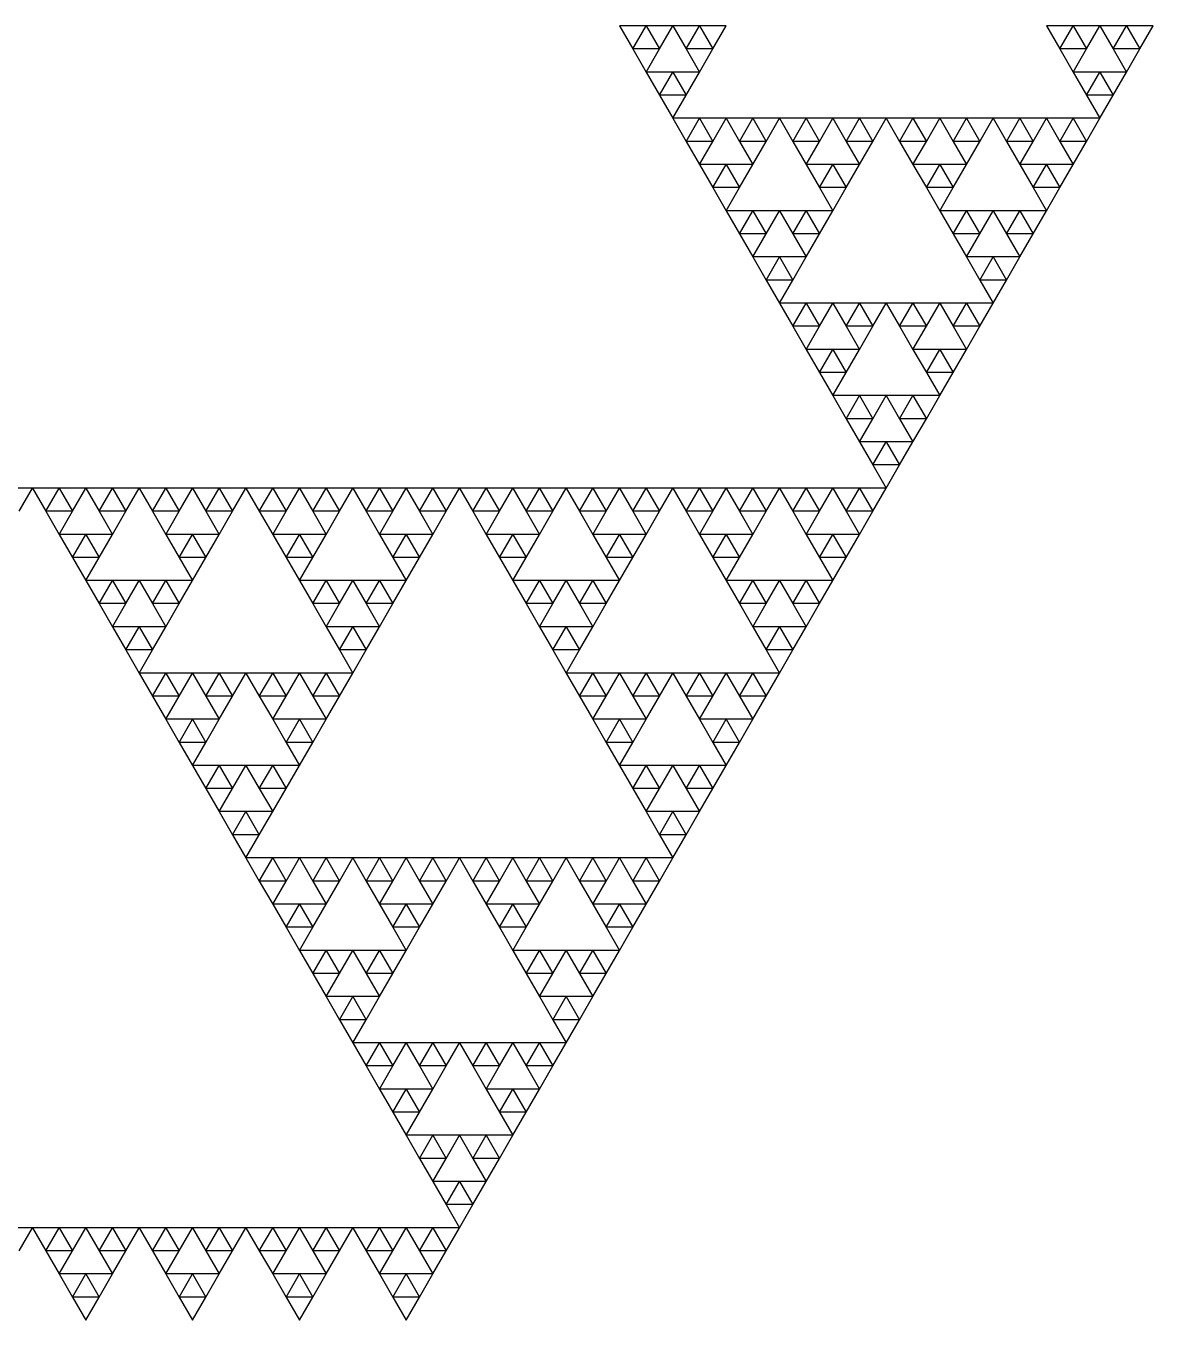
# Model space of a CAD drawing. Header units: metres. Extents: x -50 to 50, y -58 to 58.
# Drawn here: x -0.1 to 16.41, y -48.26 to -29.32 of the extents above; entities that cross this region are included whole.
import ezdxf

# ---------------------------------------------------------------- set-up
doc = ezdxf.new("R2010")
doc.units = ezdxf.units.M

msp = doc.modelspace()

# ---------------------------------------------------------------- linework, layer by layer
for p, q in [((8.98438, -29.3186), (8.59375, -29.3186)), ((8.59375, -29.3186), (8.78906, -29.6568)), ((8.78906, -29.6568), (8.98438, -29.3186)), ((9.375, -29.3186), (8.98438, -29.3186)), ((8.98438, -29.3186), (9.17969, -29.6568)), ((9.17969, -29.6568), (9.375, -29.3186)), ((9.76562, -29.3186), (9.375, -29.3186)), ((9.375, -29.3186), (9.57031, -29.6568)), ((9.57031, -29.6568), (9.76562, -29.3186)), ((10.1562, -29.3186), (9.76562, -29.3186)), ((9.76562, -29.3186), (9.96094, -29.6568)), ((9.96094, -29.6568), (10.1562, -29.3186)), ((15.2344, -29.3186), (14.8438, -29.3186)), ((14.8438, -29.3186), (15.0391, -29.6568)), ((15.0391, -29.6568), (15.2344, -29.3186)), ((15.625, -29.3186), (15.2344, -29.3186)), ((15.2344, -29.3186), (15.4297, -29.6568)), ((15.4297, -29.6568), (15.625, -29.3186)), ((16.0156, -29.3186), (15.625, -29.3186)), ((15.625, -29.3186), (15.8203, -29.6568)), ((15.8203, -29.6568), (16.0156, -29.3186)), ((16.4062, -29.3186), (16.0156, -29.3186)), ((16.0156, -29.3186), (16.2109, -29.6568)), ((16.2109, -29.6568), (16.4062, -29.3186)), ((9.17969, -29.6568), (8.78906, -29.6568)), ((8.78906, -29.6568), (8.98438, -29.9951)), ((8.98438, -29.9951), (9.17969, -29.6568)), ((9.96094, -29.6568), (9.57031, -29.6568)), ((9.57031, -29.6568), (9.76562, -29.9951)), ((9.76562, -29.9951), (9.96094, -29.6568)), ((15.4297, -29.6568), (15.0391, -29.6568)), ((15.0391, -29.6568), (15.2344, -29.9951)), ((15.2344, -29.9951), (15.4297, -29.6568)), ((16.2109, -29.6568), (15.8203, -29.6568)), ((15.8203, -29.6568), (16.0156, -29.9951)), ((16.0156, -29.9951), (16.2109, -29.6568)), ((9.375, -29.9951), (8.98438, -29.9951)), ((8.98438, -29.9951), (9.17969, -30.3334)), ((9.17969, -30.3334), (9.375, -29.9951)), ((9.76562, -29.9951), (9.375, -29.9951)), ((9.375, -29.9951), (9.57031, -30.3334)), ((9.57031, -30.3334), (9.76562, -29.9951)), ((15.625, -29.9951), (15.2344, -29.9951)), ((15.2344, -29.9951), (15.4297, -30.3334)), ((15.4297, -30.3334), (15.625, -29.9951)), ((16.0156, -29.9951), (15.625, -29.9951)), ((15.625, -29.9951), (15.8203, -30.3334)), ((15.8203, -30.3334), (16.0156, -29.9951)), ((9.57031, -30.3334), (9.17969, -30.3334)), ((9.17969, -30.3334), (9.375, -30.6717)), ((9.375, -30.6717), (9.57031, -30.3334)), ((15.8203, -30.3334), (15.4297, -30.3334)), ((15.4297, -30.3334), (15.625, -30.6717)), ((15.625, -30.6717), (15.8203, -30.3334)), ((9.76562, -30.6717), (9.375, -30.6717)), ((9.375, -30.6717), (9.57031, -31.01)), ((9.57031, -31.01), (9.76562, -30.6717)), ((10.1562, -30.6717), (9.76562, -30.6717)), ((9.76562, -30.6717), (9.96094, -31.01)), ((9.96094, -31.01), (10.1562, -30.6717)), ((10.5469, -30.6717), (10.1562, -30.6717)), ((10.1562, -30.6717), (10.3516, -31.01)), ((10.3516, -31.01), (10.5469, -30.6717)), ((10.9375, -30.6717), (10.5469, -30.6717)), ((10.5469, -30.6717), (10.7422, -31.01)), ((10.7422, -31.01), (10.9375, -30.6717)), ((11.3281, -30.6717), (10.9375, -30.6717)), ((10.9375, -30.6717), (11.1328, -31.01)), ((11.1328, -31.01), (11.3281, -30.6717)), ((11.7188, -30.6717), (11.3281, -30.6717)), ((11.3281, -30.6717), (11.5234, -31.01)), ((11.5234, -31.01), (11.7188, -30.6717)), ((12.1094, -30.6717), (11.7188, -30.6717)), ((11.7188, -30.6717), (11.9141, -31.01)), ((11.9141, -31.01), (12.1094, -30.6717)), ((12.5, -30.6717), (12.1094, -30.6717)), ((12.1094, -30.6717), (12.3047, -31.01)), ((12.3047, -31.01), (12.5, -30.6717)), ((12.8906, -30.6717), (12.5, -30.6717)), ((12.5, -30.6717), (12.6953, -31.01)), ((12.6953, -31.01), (12.8906, -30.6717)), ((13.2812, -30.6717), (12.8906, -30.6717)), ((12.8906, -30.6717), (13.0859, -31.01)), ((13.0859, -31.01), (13.2812, -30.6717)), ((13.6719, -30.6717), (13.2812, -30.6717)), ((13.2812, -30.6717), (13.4766, -31.01)), ((13.4766, -31.01), (13.6719, -30.6717)), ((14.0625, -30.6717), (13.6719, -30.6717)), ((13.6719, -30.6717), (13.8672, -31.01)), ((13.8672, -31.01), (14.0625, -30.6717)), ((14.4531, -30.6717), (14.0625, -30.6717)), ((14.0625, -30.6717), (14.2578, -31.01)), ((14.2578, -31.01), (14.4531, -30.6717)), ((14.8438, -30.6717), (14.4531, -30.6717)), ((14.4531, -30.6717), (14.6484, -31.01)), ((14.6484, -31.01), (14.8438, -30.6717)), ((15.2344, -30.6717), (14.8438, -30.6717)), ((14.8438, -30.6717), (15.0391, -31.01)), ((15.0391, -31.01), (15.2344, -30.6717)), ((15.625, -30.6717), (15.2344, -30.6717)), ((15.2344, -30.6717), (15.4297, -31.01)), ((15.4297, -31.01), (15.625, -30.6717)), ((9.96094, -31.01), (9.57031, -31.01)), ((9.57031, -31.01), (9.76562, -31.3483)), ((9.76562, -31.3483), (9.96094, -31.01)), ((10.7422, -31.01), (10.3516, -31.01)), ((10.3516, -31.01), (10.5469, -31.3483)), ((10.5469, -31.3483), (10.7422, -31.01)), ((11.5234, -31.01), (11.1328, -31.01)), ((11.1328, -31.01), (11.3281, -31.3483)), ((11.3281, -31.3483), (11.5234, -31.01)), ((12.3047, -31.01), (11.9141, -31.01)), ((11.9141, -31.01), (12.1094, -31.3483)), ((12.1094, -31.3483), (12.3047, -31.01)), ((13.0859, -31.01), (12.6953, -31.01)), ((12.6953, -31.01), (12.8906, -31.3483)), ((12.8906, -31.3483), (13.0859, -31.01)), ((13.8672, -31.01), (13.4766, -31.01)), ((13.4766, -31.01), (13.6719, -31.3483)), ((13.6719, -31.3483), (13.8672, -31.01)), ((14.6484, -31.01), (14.2578, -31.01)), ((14.2578, -31.01), (14.4531, -31.3483)), ((14.4531, -31.3483), (14.6484, -31.01)), ((15.4297, -31.01), (15.0391, -31.01)), ((15.0391, -31.01), (15.2344, -31.3483)), ((15.2344, -31.3483), (15.4297, -31.01)), ((10.1562, -31.3483), (9.76562, -31.3483)), ((9.76562, -31.3483), (9.96094, -31.6866)), ((9.96094, -31.6866), (10.1562, -31.3483)), ((10.5469, -31.3483), (10.1562, -31.3483)), ((10.1562, -31.3483), (10.3516, -31.6866)), ((10.3516, -31.6866), (10.5469, -31.3483)), ((11.7188, -31.3483), (11.3281, -31.3483)), ((11.3281, -31.3483), (11.5234, -31.6866)), ((11.5234, -31.6866), (11.7188, -31.3483)), ((12.1094, -31.3483), (11.7188, -31.3483)), ((11.7188, -31.3483), (11.9141, -31.6866)), ((11.9141, -31.6866), (12.1094, -31.3483)), ((13.2812, -31.3483), (12.8906, -31.3483)), ((12.8906, -31.3483), (13.0859, -31.6866)), ((13.0859, -31.6866), (13.2812, -31.3483)), ((13.6719, -31.3483), (13.2812, -31.3483)), ((13.2812, -31.3483), (13.4766, -31.6866)), ((13.4766, -31.6866), (13.6719, -31.3483)), ((14.8438, -31.3483), (14.4531, -31.3483)), ((14.4531, -31.3483), (14.6484, -31.6866)), ((14.6484, -31.6866), (14.8438, -31.3483)), ((15.2344, -31.3483), (14.8438, -31.3483)), ((14.8438, -31.3483), (15.0391, -31.6866)), ((15.0391, -31.6866), (15.2344, -31.3483)), ((10.3516, -31.6866), (9.96094, -31.6866)), ((9.96094, -31.6866), (10.1562, -32.0249)), ((10.1562, -32.0249), (10.3516, -31.6866)), ((11.9141, -31.6866), (11.5234, -31.6866)), ((11.5234, -31.6866), (11.7188, -32.0249)), ((11.7188, -32.0249), (11.9141, -31.6866)), ((13.4766, -31.6866), (13.0859, -31.6866)), ((13.0859, -31.6866), (13.2812, -32.0249)), ((13.2812, -32.0249), (13.4766, -31.6866)), ((15.0391, -31.6866), (14.6484, -31.6866)), ((14.6484, -31.6866), (14.8438, -32.0249)), ((14.8438, -32.0249), (15.0391, -31.6866)), ((10.5469, -32.0249), (10.1562, -32.0249)), ((10.1562, -32.0249), (10.3516, -32.3632)), ((10.3516, -32.3632), (10.5469, -32.0249)), ((10.9375, -32.0249), (10.5469, -32.0249)), ((10.5469, -32.0249), (10.7422, -32.3632)), ((10.7422, -32.3632), (10.9375, -32.0249)), ((11.3281, -32.0249), (10.9375, -32.0249)), ((10.9375, -32.0249), (11.1328, -32.3632)), ((11.1328, -32.3632), (11.3281, -32.0249)), ((11.7188, -32.0249), (11.3281, -32.0249)), ((11.3281, -32.0249), (11.5234, -32.3632)), ((11.5234, -32.3632), (11.7188, -32.0249)), ((13.6719, -32.0249), (13.2812, -32.0249)), ((13.2812, -32.0249), (13.4766, -32.3632)), ((13.4766, -32.3632), (13.6719, -32.0249)), ((14.0625, -32.0249), (13.6719, -32.0249)), ((13.6719, -32.0249), (13.8672, -32.3632)), ((13.8672, -32.3632), (14.0625, -32.0249)), ((14.4531, -32.0249), (14.0625, -32.0249)), ((14.0625, -32.0249), (14.2578, -32.3632)), ((14.2578, -32.3632), (14.4531, -32.0249)), ((14.8438, -32.0249), (14.4531, -32.0249)), ((14.4531, -32.0249), (14.6484, -32.3632)), ((14.6484, -32.3632), (14.8438, -32.0249)), ((10.7422, -32.3632), (10.3516, -32.3632)), ((10.3516, -32.3632), (10.5469, -32.7015)), ((10.5469, -32.7015), (10.7422, -32.3632)), ((11.5234, -32.3632), (11.1328, -32.3632)), ((11.1328, -32.3632), (11.3281, -32.7015)), ((11.3281, -32.7015), (11.5234, -32.3632)), ((13.8672, -32.3632), (13.4766, -32.3632)), ((13.4766, -32.3632), (13.6719, -32.7015)), ((13.6719, -32.7015), (13.8672, -32.3632)), ((14.6484, -32.3632), (14.2578, -32.3632)), ((14.2578, -32.3632), (14.4531, -32.7015)), ((14.4531, -32.7015), (14.6484, -32.3632)), ((10.9375, -32.7015), (10.5469, -32.7015)), ((10.5469, -32.7015), (10.7422, -33.0397)), ((10.7422, -33.0397), (10.9375, -32.7015)), ((11.3281, -32.7015), (10.9375, -32.7015)), ((10.9375, -32.7015), (11.1328, -33.0397)), ((11.1328, -33.0397), (11.3281, -32.7015)), ((14.0625, -32.7015), (13.6719, -32.7015)), ((13.6719, -32.7015), (13.8672, -33.0397)), ((13.8672, -33.0397), (14.0625, -32.7015)), ((14.4531, -32.7015), (14.0625, -32.7015)), ((14.0625, -32.7015), (14.2578, -33.0397)), ((14.2578, -33.0397), (14.4531, -32.7015)), ((11.1328, -33.0397), (10.7422, -33.0397)), ((10.7422, -33.0397), (10.9375, -33.378)), ((10.9375, -33.378), (11.1328, -33.0397)), ((14.2578, -33.0397), (13.8672, -33.0397)), ((13.8672, -33.0397), (14.0625, -33.378)), ((14.0625, -33.378), (14.2578, -33.0397)), ((11.3281, -33.3781), (10.9375, -33.3781)), ((10.9375, -33.3781), (11.1328, -33.7163)), ((11.1328, -33.7163), (11.3281, -33.3781)), ((11.7188, -33.3781), (11.3281, -33.3781)), ((11.3281, -33.3781), (11.5234, -33.7163)), ((11.5234, -33.7163), (11.7188, -33.3781)), ((12.1094, -33.3781), (11.7188, -33.3781)), ((11.7188, -33.3781), (11.9141, -33.7163)), ((11.9141, -33.7163), (12.1094, -33.3781)), ((12.5, -33.3781), (12.1094, -33.3781)), ((12.1094, -33.3781), (12.3047, -33.7163)), ((12.3047, -33.7163), (12.5, -33.3781)), ((12.8906, -33.3781), (12.5, -33.3781)), ((12.5, -33.3781), (12.6953, -33.7163)), ((12.6953, -33.7163), (12.8906, -33.3781)), ((13.2812, -33.3781), (12.8906, -33.3781)), ((12.8906, -33.3781), (13.0859, -33.7163)), ((13.0859, -33.7163), (13.2812, -33.3781)), ((13.6719, -33.3781), (13.2812, -33.3781)), ((13.2812, -33.3781), (13.4766, -33.7163)), ((13.4766, -33.7163), (13.6719, -33.3781)), ((14.0625, -33.3781), (13.6719, -33.3781)), ((13.6719, -33.3781), (13.8672, -33.7163)), ((13.8672, -33.7163), (14.0625, -33.3781)), ((11.5234, -33.7163), (11.1328, -33.7163)), ((11.1328, -33.7163), (11.3281, -34.0546)), ((11.3281, -34.0546), (11.5234, -33.7163)), ((12.3047, -33.7163), (11.9141, -33.7163)), ((11.9141, -33.7163), (12.1094, -34.0546)), ((12.1094, -34.0546), (12.3047, -33.7163)), ((13.0859, -33.7163), (12.6953, -33.7163)), ((12.6953, -33.7163), (12.8906, -34.0546)), ((12.8906, -34.0546), (13.0859, -33.7163)), ((13.8672, -33.7163), (13.4766, -33.7163)), ((13.4766, -33.7163), (13.6719, -34.0546)), ((13.6719, -34.0546), (13.8672, -33.7163)), ((11.7188, -34.0546), (11.3281, -34.0546)), ((11.3281, -34.0546), (11.5234, -34.3929)), ((11.5234, -34.3929), (11.7188, -34.0546)), ((12.1094, -34.0546), (11.7188, -34.0546)), ((11.7188, -34.0546), (11.9141, -34.3929)), ((11.9141, -34.3929), (12.1094, -34.0546)), ((13.2812, -34.0546), (12.8906, -34.0546)), ((12.8906, -34.0546), (13.0859, -34.3929)), ((13.0859, -34.3929), (13.2812, -34.0546)), ((13.6719, -34.0546), (13.2812, -34.0546)), ((13.2812, -34.0546), (13.4766, -34.3929)), ((13.4766, -34.3929), (13.6719, -34.0546)), ((11.9141, -34.3929), (11.5234, -34.3929)), ((11.5234, -34.3929), (11.7188, -34.7312)), ((11.7188, -34.7312), (11.9141, -34.3929)), ((13.4766, -34.3929), (13.0859, -34.3929)), ((13.0859, -34.3929), (13.2812, -34.7312)), ((13.2812, -34.7312), (13.4766, -34.3929)), ((12.1094, -34.7312), (11.7188, -34.7312)), ((11.7188, -34.7312), (11.9141, -35.0695)), ((11.9141, -35.0695), (12.1094, -34.7312)), ((12.5, -34.7312), (12.1094, -34.7312)), ((12.1094, -34.7312), (12.3047, -35.0695)), ((12.3047, -35.0695), (12.5, -34.7312)), ((12.8906, -34.7312), (12.5, -34.7312)), ((12.5, -34.7312), (12.6953, -35.0695)), ((12.6953, -35.0695), (12.8906, -34.7312)), ((13.2812, -34.7312), (12.8906, -34.7312)), ((12.8906, -34.7312), (13.0859, -35.0695)), ((13.0859, -35.0695), (13.2812, -34.7312)), ((12.3047, -35.0695), (11.9141, -35.0695)), ((11.9141, -35.0695), (12.1094, -35.4078)), ((12.1094, -35.4078), (12.3047, -35.0695)), ((13.0859, -35.0695), (12.6953, -35.0695)), ((12.6953, -35.0695), (12.8906, -35.4078)), ((12.8906, -35.4078), (13.0859, -35.0695)), ((12.5, -35.4078), (12.1094, -35.4078)), ((12.1094, -35.4078), (12.3047, -35.7461)), ((12.3047, -35.7461), (12.5, -35.4078)), ((12.8906, -35.4078), (12.5, -35.4078)), ((12.5, -35.4078), (12.6953, -35.7461)), ((12.6953, -35.7461), (12.8906, -35.4078)), ((12.6953, -35.7461), (12.3047, -35.7461)), ((12.3047, -35.7461), (12.5, -36.0844)), ((12.5, -36.0844), (12.6953, -35.7461)), ((0, -36.0844), (-0.39062, -36.0844)), ((-0.19531, -36.4227), (0, -36.0844)), ((0.39062, -36.0844), (0, -36.0844)), ((0, -36.0844), (0.19531, -36.4227)), ((0.19531, -36.4227), (0.39062, -36.0844)), ((0.78125, -36.0844), (0.39062, -36.0844)), ((0.39062, -36.0844), (0.58594, -36.4227)), ((0.58594, -36.4227), (0.78125, -36.0844)), ((1.17188, -36.0844), (0.78125, -36.0844)), ((0.78125, -36.0844), (0.97656, -36.4227)), ((0.97656, -36.4227), (1.17188, -36.0844)), ((1.5625, -36.0844), (1.17188, -36.0844)), ((1.17188, -36.0844), (1.36719, -36.4227)), ((1.36719, -36.4227), (1.5625, -36.0844)), ((1.95312, -36.0844), (1.5625, -36.0844)), ((1.5625, -36.0844), (1.75781, -36.4227)), ((1.75781, -36.4227), (1.95312, -36.0844)), ((2.34375, -36.0844), (1.95312, -36.0844)), ((1.95312, -36.0844), (2.14844, -36.4227)), ((2.14844, -36.4227), (2.34375, -36.0844)), ((2.73438, -36.0844), (2.34375, -36.0844)), ((2.34375, -36.0844), (2.53906, -36.4227)), ((2.53906, -36.4227), (2.73438, -36.0844)), ((3.125, -36.0844), (2.73438, -36.0844)), ((2.73438, -36.0844), (2.92969, -36.4227)), ((2.92969, -36.4227), (3.125, -36.0844)), ((3.51562, -36.0844), (3.125, -36.0844)), ((3.125, -36.0844), (3.32031, -36.4227)), ((3.32031, -36.4227), (3.51562, -36.0844)), ((3.90625, -36.0844), (3.51562, -36.0844)), ((3.51562, -36.0844), (3.71094, -36.4227)), ((3.71094, -36.4227), (3.90625, -36.0844)), ((4.29688, -36.0844), (3.90625, -36.0844)), ((3.90625, -36.0844), (4.10156, -36.4227)), ((4.10156, -36.4227), (4.29688, -36.0844)), ((4.6875, -36.0844), (4.29688, -36.0844)), ((4.29688, -36.0844), (4.49219, -36.4227)), ((4.49219, -36.4227), (4.6875, -36.0844)), ((5.07812, -36.0844), (4.6875, -36.0844)), ((4.6875, -36.0844), (4.88281, -36.4227)), ((4.88281, -36.4227), (5.07812, -36.0844)), ((5.46875, -36.0844), (5.07812, -36.0844)), ((5.07812, -36.0844), (5.27344, -36.4227)), ((5.27344, -36.4227), (5.46875, -36.0844)), ((5.85938, -36.0844), (5.46875, -36.0844)), ((5.46875, -36.0844), (5.66406, -36.4227)), ((5.66406, -36.4227), (5.85938, -36.0844)), ((6.25, -36.0844), (5.85938, -36.0844)), ((5.85938, -36.0844), (6.05469, -36.4227)), ((6.05469, -36.4227), (6.25, -36.0844)), ((6.64062, -36.0844), (6.25, -36.0844)), ((6.25, -36.0844), (6.44531, -36.4227)), ((6.44531, -36.4227), (6.64062, -36.0844)), ((7.03125, -36.0844), (6.64062, -36.0844)), ((6.64062, -36.0844), (6.83594, -36.4227)), ((6.83594, -36.4227), (7.03125, -36.0844)), ((7.42188, -36.0844), (7.03125, -36.0844)), ((7.03125, -36.0844), (7.22656, -36.4227)), ((7.22656, -36.4227), (7.42188, -36.0844)), ((7.8125, -36.0844), (7.42188, -36.0844)), ((7.42188, -36.0844), (7.61719, -36.4227)), ((7.61719, -36.4227), (7.8125, -36.0844)), ((8.20312, -36.0844), (7.8125, -36.0844)), ((7.8125, -36.0844), (8.00781, -36.4227)), ((8.00781, -36.4227), (8.20312, -36.0844)), ((8.59375, -36.0844), (8.20312, -36.0844)), ((8.20312, -36.0844), (8.39844, -36.4227)), ((8.39844, -36.4227), (8.59375, -36.0844)), ((8.98438, -36.0844), (8.59375, -36.0844)), ((8.59375, -36.0844), (8.78906, -36.4227)), ((8.78906, -36.4227), (8.98438, -36.0844)), ((9.375, -36.0844), (8.98438, -36.0844)), ((8.98438, -36.0844), (9.17969, -36.4227)), ((9.17969, -36.4227), (9.375, -36.0844)), ((9.76562, -36.0844), (9.375, -36.0844)), ((9.375, -36.0844), (9.57031, -36.4227)), ((9.57031, -36.4227), (9.76562, -36.0844)), ((10.1562, -36.0844), (9.76562, -36.0844)), ((9.76562, -36.0844), (9.96094, -36.4227)), ((9.96094, -36.4227), (10.1562, -36.0844)), ((10.5469, -36.0844), (10.1562, -36.0844)), ((10.1562, -36.0844), (10.3516, -36.4227)), ((10.3516, -36.4227), (10.5469, -36.0844)), ((10.9375, -36.0844), (10.5469, -36.0844)), ((10.5469, -36.0844), (10.7422, -36.4227)), ((10.7422, -36.4227), (10.9375, -36.0844)), ((11.3281, -36.0844), (10.9375, -36.0844)), ((10.9375, -36.0844), (11.1328, -36.4227)), ((11.1328, -36.4227), (11.3281, -36.0844)), ((11.7188, -36.0844), (11.3281, -36.0844)), ((11.3281, -36.0844), (11.5234, -36.4227)), ((11.5234, -36.4227), (11.7188, -36.0844)), ((12.1094, -36.0844), (11.7188, -36.0844)), ((11.7188, -36.0844), (11.9141, -36.4227)), ((11.9141, -36.4227), (12.1094, -36.0844)), ((12.5, -36.0844), (12.1094, -36.0844)), ((12.1094, -36.0844), (12.3047, -36.4227)), ((12.3047, -36.4227), (12.5, -36.0844)), ((0.58594, -36.4227), (0.19531, -36.4227)), ((0.19531, -36.4227), (0.39062, -36.761)), ((0.39062, -36.761), (0.58594, -36.4227)), ((1.36719, -36.4227), (0.97656, -36.4227)), ((0.97656, -36.4227), (1.17188, -36.761)), ((1.17188, -36.761), (1.36719, -36.4227)), ((2.14844, -36.4227), (1.75781, -36.4227)), ((1.75781, -36.4227), (1.95312, -36.761)), ((1.95312, -36.761), (2.14844, -36.4227)), ((2.92969, -36.4227), (2.53906, -36.4227)), ((2.53906, -36.4227), (2.73438, -36.761)), ((2.73438, -36.761), (2.92969, -36.4227)), ((3.71094, -36.4227), (3.32031, -36.4227)), ((3.32031, -36.4227), (3.51562, -36.761)), ((3.51562, -36.761), (3.71094, -36.4227)), ((4.49219, -36.4227), (4.10156, -36.4227)), ((4.10156, -36.4227), (4.29688, -36.761)), ((4.29688, -36.761), (4.49219, -36.4227)), ((5.27344, -36.4227), (4.88281, -36.4227)), ((4.88281, -36.4227), (5.07812, -36.761)), ((5.07812, -36.761), (5.27344, -36.4227)), ((6.05469, -36.4227), (5.66406, -36.4227)), ((5.66406, -36.4227), (5.85938, -36.761)), ((5.85938, -36.761), (6.05469, -36.4227)), ((6.83594, -36.4227), (6.44531, -36.4227)), ((6.44531, -36.4227), (6.64062, -36.761)), ((6.64062, -36.761), (6.83594, -36.4227)), ((7.61719, -36.4227), (7.22656, -36.4227)), ((7.22656, -36.4227), (7.42188, -36.761)), ((7.42188, -36.761), (7.61719, -36.4227)), ((8.39844, -36.4227), (8.00781, -36.4227)), ((8.00781, -36.4227), (8.20312, -36.761)), ((8.20312, -36.761), (8.39844, -36.4227)), ((9.17969, -36.4227), (8.78906, -36.4227)), ((8.78906, -36.4227), (8.98438, -36.761)), ((8.98438, -36.761), (9.17969, -36.4227)), ((9.96094, -36.4227), (9.57031, -36.4227)), ((9.57031, -36.4227), (9.76562, -36.761)), ((9.76562, -36.761), (9.96094, -36.4227)), ((10.7422, -36.4227), (10.3516, -36.4227)), ((10.3516, -36.4227), (10.5469, -36.761)), ((10.5469, -36.761), (10.7422, -36.4227)), ((11.5234, -36.4227), (11.1328, -36.4227)), ((11.1328, -36.4227), (11.3281, -36.761)), ((11.3281, -36.761), (11.5234, -36.4227)), ((12.3047, -36.4227), (11.9141, -36.4227)), ((11.9141, -36.4227), (12.1094, -36.761)), ((12.1094, -36.761), (12.3047, -36.4227)), ((0.78125, -36.761), (0.39062, -36.761)), ((0.39062, -36.761), (0.58594, -37.0992)), ((0.58594, -37.0992), (0.78125, -36.761)), ((1.17188, -36.761), (0.78125, -36.761)), ((0.78125, -36.761), (0.97656, -37.0992)), ((0.97656, -37.0992), (1.17188, -36.761)), ((2.34375, -36.761), (1.95312, -36.761)), ((1.95312, -36.761), (2.14844, -37.0992)), ((2.14844, -37.0992), (2.34375, -36.761)), ((2.73438, -36.761), (2.34375, -36.761)), ((2.34375, -36.761), (2.53906, -37.0992)), ((2.53906, -37.0992), (2.73438, -36.761)), ((3.90625, -36.761), (3.51562, -36.761)), ((3.51562, -36.761), (3.71094, -37.0992)), ((3.71094, -37.0992), (3.90625, -36.761)), ((4.29688, -36.761), (3.90625, -36.761)), ((3.90625, -36.761), (4.10156, -37.0992)), ((4.10156, -37.0992), (4.29688, -36.761)), ((5.46875, -36.761), (5.07812, -36.761)), ((5.07812, -36.761), (5.27344, -37.0992)), ((5.27344, -37.0992), (5.46875, -36.761)), ((5.85938, -36.761), (5.46875, -36.761)), ((5.46875, -36.761), (5.66406, -37.0992)), ((5.66406, -37.0992), (5.85938, -36.761)), ((7.03125, -36.761), (6.64062, -36.761)), ((6.64062, -36.761), (6.83594, -37.0992)), ((6.83594, -37.0992), (7.03125, -36.761)), ((7.42188, -36.761), (7.03125, -36.761)), ((7.03125, -36.761), (7.22656, -37.0992)), ((7.22656, -37.0992), (7.42188, -36.761)), ((8.59375, -36.761), (8.20312, -36.761)), ((8.20312, -36.761), (8.39844, -37.0992)), ((8.39844, -37.0992), (8.59375, -36.761)), ((8.98438, -36.761), (8.59375, -36.761)), ((8.59375, -36.761), (8.78906, -37.0992)), ((8.78906, -37.0992), (8.98438, -36.761)), ((10.1562, -36.761), (9.76562, -36.761)), ((9.76562, -36.761), (9.96094, -37.0992)), ((9.96094, -37.0992), (10.1562, -36.761)), ((10.5469, -36.761), (10.1562, -36.761)), ((10.1562, -36.761), (10.3516, -37.0992)), ((10.3516, -37.0992), (10.5469, -36.761)), ((11.7188, -36.761), (11.3281, -36.761)), ((11.3281, -36.761), (11.5234, -37.0992)), ((11.5234, -37.0992), (11.7188, -36.761)), ((12.1094, -36.761), (11.7188, -36.761)), ((11.7188, -36.761), (11.9141, -37.0992)), ((11.9141, -37.0992), (12.1094, -36.761)), ((0.97656, -37.0992), (0.58594, -37.0992)), ((0.58594, -37.0992), (0.78125, -37.4375)), ((0.78125, -37.4375), (0.97656, -37.0992)), ((2.53906, -37.0992), (2.14844, -37.0992)), ((2.14844, -37.0992), (2.34375, -37.4375)), ((2.34375, -37.4375), (2.53906, -37.0992)), ((4.10156, -37.0992), (3.71094, -37.0992)), ((3.71094, -37.0992), (3.90625, -37.4375)), ((3.90625, -37.4375), (4.10156, -37.0992)), ((5.66406, -37.0992), (5.27344, -37.0992)), ((5.27344, -37.0992), (5.46875, -37.4375)), ((5.46875, -37.4375), (5.66406, -37.0992)), ((7.22656, -37.0992), (6.83594, -37.0992)), ((6.83594, -37.0992), (7.03125, -37.4375)), ((7.03125, -37.4375), (7.22656, -37.0992)), ((8.78906, -37.0992), (8.39844, -37.0992)), ((8.39844, -37.0992), (8.59375, -37.4375)), ((8.59375, -37.4375), (8.78906, -37.0992)), ((10.3516, -37.0992), (9.96094, -37.0992)), ((9.96094, -37.0992), (10.1562, -37.4375)), ((10.1562, -37.4375), (10.3516, -37.0992)), ((11.9141, -37.0992), (11.5234, -37.0992)), ((11.5234, -37.0992), (11.7188, -37.4375)), ((11.7188, -37.4375), (11.9141, -37.0992)), ((1.17188, -37.4375), (0.78125, -37.4375)), ((0.78125, -37.4375), (0.97656, -37.7758)), ((0.97656, -37.7758), (1.17188, -37.4375)), ((1.5625, -37.4375), (1.17188, -37.4375)), ((1.17188, -37.4375), (1.36719, -37.7758)), ((1.36719, -37.7758), (1.5625, -37.4375)), ((1.95312, -37.4375), (1.5625, -37.4375)), ((1.5625, -37.4375), (1.75781, -37.7758)), ((1.75781, -37.7758), (1.95312, -37.4375)), ((2.34375, -37.4375), (1.95312, -37.4375)), ((1.95312, -37.4375), (2.14844, -37.7758)), ((2.14844, -37.7758), (2.34375, -37.4375)), ((4.29688, -37.4375), (3.90625, -37.4375)), ((3.90625, -37.4375), (4.10156, -37.7758)), ((4.10156, -37.7758), (4.29688, -37.4375)), ((4.6875, -37.4375), (4.29688, -37.4375)), ((4.29688, -37.4375), (4.49219, -37.7758)), ((4.49219, -37.7758), (4.6875, -37.4375)), ((5.07812, -37.4375), (4.6875, -37.4375)), ((4.6875, -37.4375), (4.88281, -37.7758)), ((4.88281, -37.7758), (5.07812, -37.4375)), ((5.46875, -37.4375), (5.07812, -37.4375)), ((5.07812, -37.4375), (5.27344, -37.7758)), ((5.27344, -37.7758), (5.46875, -37.4375)), ((7.42188, -37.4375), (7.03125, -37.4375)), ((7.03125, -37.4375), (7.22656, -37.7758)), ((7.22656, -37.7758), (7.42188, -37.4375)), ((7.8125, -37.4375), (7.42188, -37.4375)), ((7.42188, -37.4375), (7.61719, -37.7758)), ((7.61719, -37.7758), (7.8125, -37.4375)), ((8.20312, -37.4375), (7.8125, -37.4375)), ((7.8125, -37.4375), (8.00781, -37.7758)), ((8.00781, -37.7758), (8.20312, -37.4375)), ((8.59375, -37.4375), (8.20312, -37.4375)), ((8.20312, -37.4375), (8.39844, -37.7758)), ((8.39844, -37.7758), (8.59375, -37.4375)), ((10.5469, -37.4375), (10.1562, -37.4375)), ((10.1562, -37.4375), (10.3516, -37.7758)), ((10.3516, -37.7758), (10.5469, -37.4375)), ((10.9375, -37.4375), (10.5469, -37.4375)), ((10.5469, -37.4375), (10.7422, -37.7758)), ((10.7422, -37.7758), (10.9375, -37.4375)), ((11.3281, -37.4375), (10.9375, -37.4375)), ((10.9375, -37.4375), (11.1328, -37.7758)), ((11.1328, -37.7758), (11.3281, -37.4375)), ((11.7188, -37.4375), (11.3281, -37.4375)), ((11.3281, -37.4375), (11.5234, -37.7758)), ((11.5234, -37.7758), (11.7188, -37.4375)), ((1.36719, -37.7758), (0.97656, -37.7758)), ((0.97656, -37.7758), (1.17188, -38.1141)), ((1.17188, -38.1141), (1.36719, -37.7758)), ((2.14844, -37.7758), (1.75781, -37.7758)), ((1.75781, -37.7758), (1.95312, -38.1141)), ((1.95312, -38.1141), (2.14844, -37.7758)), ((4.49219, -37.7758), (4.10156, -37.7758)), ((4.10156, -37.7758), (4.29688, -38.1141)), ((4.29688, -38.1141), (4.49219, -37.7758)), ((5.27344, -37.7758), (4.88281, -37.7758)), ((4.88281, -37.7758), (5.07812, -38.1141)), ((5.07812, -38.1141), (5.27344, -37.7758)), ((7.61719, -37.7758), (7.22656, -37.7758)), ((7.22656, -37.7758), (7.42188, -38.1141)), ((7.42188, -38.1141), (7.61719, -37.7758)), ((8.39844, -37.7758), (8.00781, -37.7758)), ((8.00781, -37.7758), (8.20312, -38.1141)), ((8.20312, -38.1141), (8.39844, -37.7758)), ((10.7422, -37.7758), (10.3516, -37.7758)), ((10.3516, -37.7758), (10.5469, -38.1141)), ((10.5469, -38.1141), (10.7422, -37.7758)), ((11.5234, -37.7758), (11.1328, -37.7758)), ((11.1328, -37.7758), (11.3281, -38.1141)), ((11.3281, -38.1141), (11.5234, -37.7758)), ((1.5625, -38.1141), (1.17188, -38.1141)), ((1.17188, -38.1141), (1.36719, -38.4524)), ((1.36719, -38.4524), (1.5625, -38.1141)), ((1.95312, -38.1141), (1.5625, -38.1141)), ((1.5625, -38.1141), (1.75781, -38.4524)), ((1.75781, -38.4524), (1.95312, -38.1141)), ((4.6875, -38.1141), (4.29688, -38.1141)), ((4.29688, -38.1141), (4.49219, -38.4524)), ((4.49219, -38.4524), (4.6875, -38.1141)), ((5.07812, -38.1141), (4.6875, -38.1141)), ((4.6875, -38.1141), (4.88281, -38.4524)), ((4.88281, -38.4524), (5.07812, -38.1141)), ((7.8125, -38.1141), (7.42188, -38.1141)), ((7.42188, -38.1141), (7.61719, -38.4524)), ((7.61719, -38.4524), (7.8125, -38.1141)), ((8.20312, -38.1141), (7.8125, -38.1141)), ((7.8125, -38.1141), (8.00781, -38.4524)), ((8.00781, -38.4524), (8.20312, -38.1141)), ((10.9375, -38.1141), (10.5469, -38.1141)), ((10.5469, -38.1141), (10.7422, -38.4524)), ((10.7422, -38.4524), (10.9375, -38.1141)), ((11.3281, -38.1141), (10.9375, -38.1141)), ((10.9375, -38.1141), (11.1328, -38.4524)), ((11.1328, -38.4524), (11.3281, -38.1141)), ((1.75781, -38.4524), (1.36719, -38.4524)), ((1.36719, -38.4524), (1.5625, -38.7907)), ((1.5625, -38.7907), (1.75781, -38.4524)), ((4.88281, -38.4524), (4.49219, -38.4524)), ((4.49219, -38.4524), (4.6875, -38.7907)), ((4.6875, -38.7907), (4.88281, -38.4524)), ((8.00781, -38.4524), (7.61719, -38.4524)), ((7.61719, -38.4524), (7.8125, -38.7907)), ((7.8125, -38.7907), (8.00781, -38.4524)), ((11.1328, -38.4524), (10.7422, -38.4524)), ((10.7422, -38.4524), (10.9375, -38.7907)), ((10.9375, -38.7907), (11.1328, -38.4524)), ((1.95312, -38.7907), (1.5625, -38.7907)), ((1.5625, -38.7907), (1.75781, -39.129)), ((1.75781, -39.129), (1.95312, -38.7907)), ((2.34375, -38.7907), (1.95312, -38.7907)), ((1.95312, -38.7907), (2.14844, -39.129)), ((2.14844, -39.129), (2.34375, -38.7907)), ((2.73438, -38.7907), (2.34375, -38.7907)), ((2.34375, -38.7907), (2.53906, -39.129)), ((2.53906, -39.129), (2.73438, -38.7907)), ((3.125, -38.7907), (2.73438, -38.7907)), ((2.73438, -38.7907), (2.92969, -39.129)), ((2.92969, -39.129), (3.125, -38.7907)), ((3.51562, -38.7907), (3.125, -38.7907)), ((3.125, -38.7907), (3.32031, -39.129)), ((3.32031, -39.129), (3.51562, -38.7907)), ((3.90625, -38.7907), (3.51562, -38.7907)), ((3.51562, -38.7907), (3.71094, -39.129)), ((3.71094, -39.129), (3.90625, -38.7907)), ((4.29688, -38.7907), (3.90625, -38.7907)), ((3.90625, -38.7907), (4.10156, -39.129)), ((4.10156, -39.129), (4.29688, -38.7907)), ((4.6875, -38.7907), (4.29688, -38.7907)), ((4.29688, -38.7907), (4.49219, -39.129)), ((4.49219, -39.129), (4.6875, -38.7907)), ((8.20312, -38.7907), (7.8125, -38.7907)), ((7.8125, -38.7907), (8.00781, -39.129)), ((8.00781, -39.129), (8.20312, -38.7907)), ((8.59375, -38.7907), (8.20312, -38.7907)), ((8.20312, -38.7907), (8.39844, -39.129)), ((8.39844, -39.129), (8.59375, -38.7907)), ((8.98438, -38.7907), (8.59375, -38.7907)), ((8.59375, -38.7907), (8.78906, -39.129)), ((8.78906, -39.129), (8.98438, -38.7907)), ((9.375, -38.7907), (8.98438, -38.7907)), ((8.98438, -38.7907), (9.17969, -39.129)), ((9.17969, -39.129), (9.375, -38.7907)), ((9.76562, -38.7907), (9.375, -38.7907)), ((9.375, -38.7907), (9.57031, -39.129)), ((9.57031, -39.129), (9.76562, -38.7907)), ((10.1562, -38.7907), (9.76562, -38.7907)), ((9.76562, -38.7907), (9.96094, -39.129)), ((9.96094, -39.129), (10.1562, -38.7907)), ((10.5469, -38.7907), (10.1562, -38.7907)), ((10.1562, -38.7907), (10.3516, -39.129)), ((10.3516, -39.129), (10.5469, -38.7907)), ((10.9375, -38.7907), (10.5469, -38.7907)), ((10.5469, -38.7907), (10.7422, -39.129)), ((10.7422, -39.129), (10.9375, -38.7907)), ((2.14844, -39.129), (1.75781, -39.129)), ((1.75781, -39.129), (1.95312, -39.4673)), ((1.95312, -39.4673), (2.14844, -39.129)), ((2.92969, -39.129), (2.53906, -39.129)), ((2.53906, -39.129), (2.73438, -39.4673)), ((2.73438, -39.4673), (2.92969, -39.129)), ((3.71094, -39.129), (3.32031, -39.129)), ((3.32031, -39.129), (3.51562, -39.4673)), ((3.51562, -39.4673), (3.71094, -39.129)), ((4.49219, -39.129), (4.10156, -39.129)), ((4.10156, -39.129), (4.29688, -39.4673)), ((4.29688, -39.4673), (4.49219, -39.129)), ((8.39844, -39.129), (8.00781, -39.129)), ((8.00781, -39.129), (8.20312, -39.4673)), ((8.20312, -39.4673), (8.39844, -39.129)), ((9.17969, -39.129), (8.78906, -39.129)), ((8.78906, -39.129), (8.98438, -39.4673)), ((8.98438, -39.4673), (9.17969, -39.129)), ((9.96094, -39.129), (9.57031, -39.129)), ((9.57031, -39.129), (9.76562, -39.4673)), ((9.76562, -39.4673), (9.96094, -39.129)), ((10.7422, -39.129), (10.3516, -39.129)), ((10.3516, -39.129), (10.5469, -39.4673)), ((10.5469, -39.4673), (10.7422, -39.129)), ((2.34375, -39.4673), (1.95312, -39.4673)), ((1.95312, -39.4673), (2.14844, -39.8056)), ((2.14844, -39.8056), (2.34375, -39.4673)), ((2.73438, -39.4673), (2.34375, -39.4673)), ((2.34375, -39.4673), (2.53906, -39.8056)), ((2.53906, -39.8056), (2.73438, -39.4673)), ((3.90625, -39.4673), (3.51562, -39.4673)), ((3.51562, -39.4673), (3.71094, -39.8056)), ((3.71094, -39.8056), (3.90625, -39.4673)), ((4.29688, -39.4673), (3.90625, -39.4673)), ((3.90625, -39.4673), (4.10156, -39.8056)), ((4.10156, -39.8056), (4.29688, -39.4673)), ((8.59375, -39.4673), (8.20312, -39.4673)), ((8.20312, -39.4673), (8.39844, -39.8056)), ((8.39844, -39.8056), (8.59375, -39.4673)), ((8.98438, -39.4673), (8.59375, -39.4673)), ((8.59375, -39.4673), (8.78906, -39.8056)), ((8.78906, -39.8056), (8.98438, -39.4673)), ((10.1562, -39.4673), (9.76562, -39.4673)), ((9.76562, -39.4673), (9.96094, -39.8056)), ((9.96094, -39.8056), (10.1562, -39.4673)), ((10.5469, -39.4673), (10.1562, -39.4673)), ((10.1562, -39.4673), (10.3516, -39.8056)), ((10.3516, -39.8056), (10.5469, -39.4673)), ((2.53906, -39.8056), (2.14844, -39.8056)), ((2.14844, -39.8056), (2.34375, -40.1439)), ((2.34375, -40.1439), (2.53906, -39.8056)), ((4.10156, -39.8056), (3.71094, -39.8056)), ((3.71094, -39.8056), (3.90625, -40.1439)), ((3.90625, -40.1439), (4.10156, -39.8056)), ((8.78906, -39.8056), (8.39844, -39.8056)), ((8.39844, -39.8056), (8.59375, -40.1439)), ((8.59375, -40.1439), (8.78906, -39.8056)), ((10.3516, -39.8056), (9.96094, -39.8056)), ((9.96094, -39.8056), (10.1562, -40.1439)), ((10.1562, -40.1439), (10.3516, -39.8056)), ((2.73438, -40.1439), (2.34375, -40.1439)), ((2.34375, -40.1439), (2.53906, -40.4822)), ((2.53906, -40.4822), (2.73438, -40.1439)), ((3.125, -40.1439), (2.73438, -40.1439)), ((2.73438, -40.1439), (2.92969, -40.4822)), ((2.92969, -40.4822), (3.125, -40.1439)), ((3.51562, -40.1439), (3.125, -40.1439)), ((3.125, -40.1439), (3.32031, -40.4822)), ((3.32031, -40.4822), (3.51562, -40.1439)), ((3.90625, -40.1439), (3.51562, -40.1439)), ((3.51562, -40.1439), (3.71094, -40.4822)), ((3.71094, -40.4822), (3.90625, -40.1439)), ((8.98438, -40.1439), (8.59375, -40.1439)), ((8.59375, -40.1439), (8.78906, -40.4822)), ((8.78906, -40.4822), (8.98438, -40.1439)), ((9.375, -40.1439), (8.98438, -40.1439)), ((8.98438, -40.1439), (9.17969, -40.4822)), ((9.17969, -40.4822), (9.375, -40.1439)), ((9.76562, -40.1439), (9.375, -40.1439)), ((9.375, -40.1439), (9.57031, -40.4822)), ((9.57031, -40.4822), (9.76562, -40.1439)), ((10.1562, -40.1439), (9.76562, -40.1439)), ((9.76562, -40.1439), (9.96094, -40.4822)), ((9.96094, -40.4822), (10.1562, -40.1439)), ((2.92969, -40.4822), (2.53906, -40.4822)), ((2.53906, -40.4822), (2.73438, -40.8204)), ((2.73438, -40.8204), (2.92969, -40.4822)), ((3.71094, -40.4822), (3.32031, -40.4822)), ((3.32031, -40.4822), (3.51562, -40.8204)), ((3.51562, -40.8204), (3.71094, -40.4822)), ((9.17969, -40.4822), (8.78906, -40.4822)), ((8.78906, -40.4822), (8.98438, -40.8204)), ((8.98438, -40.8204), (9.17969, -40.4822)), ((9.96094, -40.4822), (9.57031, -40.4822)), ((9.57031, -40.4822), (9.76562, -40.8204)), ((9.76562, -40.8204), (9.96094, -40.4822)), ((3.125, -40.8204), (2.73438, -40.8204)), ((2.73438, -40.8204), (2.92969, -41.1587)), ((2.92969, -41.1587), (3.125, -40.8204)), ((3.51562, -40.8204), (3.125, -40.8204)), ((3.125, -40.8204), (3.32031, -41.1587)), ((3.32031, -41.1587), (3.51562, -40.8204)), ((9.375, -40.8204), (8.98438, -40.8204)), ((8.98438, -40.8204), (9.17969, -41.1587)), ((9.17969, -41.1587), (9.375, -40.8204)), ((9.76562, -40.8204), (9.375, -40.8204)), ((9.375, -40.8204), (9.57031, -41.1587)), ((9.57031, -41.1587), (9.76562, -40.8204)), ((3.32031, -41.1587), (2.92969, -41.1587)), ((2.92969, -41.1587), (3.125, -41.497)), ((3.125, -41.497), (3.32031, -41.1587)), ((9.57031, -41.1587), (9.17969, -41.1587)), ((9.17969, -41.1587), (9.375, -41.497)), ((9.375, -41.497), (9.57031, -41.1587)), ((3.51562, -41.497), (3.125, -41.497)), ((3.125, -41.497), (3.32031, -41.8353)), ((3.32031, -41.8353), (3.51562, -41.497)), ((3.90625, -41.497), (3.51562, -41.497)), ((3.51562, -41.497), (3.71094, -41.8353)), ((3.71094, -41.8353), (3.90625, -41.497)), ((4.29688, -41.497), (3.90625, -41.497)), ((3.90625, -41.497), (4.10156, -41.8353)), ((4.10156, -41.8353), (4.29688, -41.497)), ((4.6875, -41.497), (4.29688, -41.497)), ((4.29688, -41.497), (4.49219, -41.8353)), ((4.49219, -41.8353), (4.6875, -41.497)), ((5.07812, -41.497), (4.6875, -41.497)), ((4.6875, -41.497), (4.88281, -41.8353)), ((4.88281, -41.8353), (5.07812, -41.497)), ((5.46875, -41.497), (5.07812, -41.497)), ((5.07812, -41.497), (5.27344, -41.8353)), ((5.27344, -41.8353), (5.46875, -41.497)), ((5.85938, -41.497), (5.46875, -41.497)), ((5.46875, -41.497), (5.66406, -41.8353)), ((5.66406, -41.8353), (5.85938, -41.497)), ((6.25, -41.497), (5.85938, -41.497)), ((5.85938, -41.497), (6.05469, -41.8353)), ((6.05469, -41.8353), (6.25, -41.497)), ((6.64062, -41.497), (6.25, -41.497)), ((6.25, -41.497), (6.44531, -41.8353)), ((6.44531, -41.8353), (6.64062, -41.497)), ((7.03125, -41.497), (6.64062, -41.497)), ((6.64062, -41.497), (6.83594, -41.8353)), ((6.83594, -41.8353), (7.03125, -41.497)), ((7.42188, -41.497), (7.03125, -41.497)), ((7.03125, -41.497), (7.22656, -41.8353)), ((7.22656, -41.8353), (7.42188, -41.497)), ((7.8125, -41.497), (7.42188, -41.497)), ((7.42188, -41.497), (7.61719, -41.8353)), ((7.61719, -41.8353), (7.8125, -41.497)), ((8.20312, -41.497), (7.8125, -41.497)), ((7.8125, -41.497), (8.00781, -41.8353)), ((8.00781, -41.8353), (8.20312, -41.497)), ((8.59375, -41.497), (8.20312, -41.497)), ((8.20312, -41.497), (8.39844, -41.8353)), ((8.39844, -41.8353), (8.59375, -41.497)), ((8.98438, -41.497), (8.59375, -41.497)), ((8.59375, -41.497), (8.78906, -41.8353)), ((8.78906, -41.8353), (8.98438, -41.497)), ((9.375, -41.497), (8.98438, -41.497)), ((8.98438, -41.497), (9.17969, -41.8353)), ((9.17969, -41.8353), (9.375, -41.497)), ((3.71094, -41.8353), (3.32031, -41.8353)), ((3.32031, -41.8353), (3.51562, -42.1736)), ((3.51562, -42.1736), (3.71094, -41.8353)), ((4.49219, -41.8353), (4.10156, -41.8353)), ((4.10156, -41.8353), (4.29688, -42.1736)), ((4.29688, -42.1736), (4.49219, -41.8353)), ((5.27344, -41.8353), (4.88281, -41.8353)), ((4.88281, -41.8353), (5.07812, -42.1736)), ((5.07812, -42.1736), (5.27344, -41.8353)), ((6.05469, -41.8353), (5.66406, -41.8353)), ((5.66406, -41.8353), (5.85938, -42.1736)), ((5.85938, -42.1736), (6.05469, -41.8353)), ((6.83594, -41.8353), (6.44531, -41.8353)), ((6.44531, -41.8353), (6.64062, -42.1736)), ((6.64062, -42.1736), (6.83594, -41.8353)), ((7.61719, -41.8353), (7.22656, -41.8353)), ((7.22656, -41.8353), (7.42188, -42.1736)), ((7.42188, -42.1736), (7.61719, -41.8353)), ((8.39844, -41.8353), (8.00781, -41.8353)), ((8.00781, -41.8353), (8.20312, -42.1736)), ((8.20312, -42.1736), (8.39844, -41.8353)), ((9.17969, -41.8353), (8.78906, -41.8353)), ((8.78906, -41.8353), (8.98438, -42.1736)), ((8.98438, -42.1736), (9.17969, -41.8353)), ((3.90625, -42.1736), (3.51562, -42.1736)), ((3.51562, -42.1736), (3.71094, -42.5119)), ((3.71094, -42.5119), (3.90625, -42.1736)), ((4.29688, -42.1736), (3.90625, -42.1736)), ((3.90625, -42.1736), (4.10156, -42.5119)), ((4.10156, -42.5119), (4.29688, -42.1736)), ((5.46875, -42.1736), (5.07812, -42.1736)), ((5.07812, -42.1736), (5.27344, -42.5119)), ((5.27344, -42.5119), (5.46875, -42.1736)), ((5.85938, -42.1736), (5.46875, -42.1736)), ((5.46875, -42.1736), (5.66406, -42.5119)), ((5.66406, -42.5119), (5.85938, -42.1736)), ((7.03125, -42.1736), (6.64062, -42.1736)), ((6.64062, -42.1736), (6.83594, -42.5119)), ((6.83594, -42.5119), (7.03125, -42.1736)), ((7.42188, -42.1736), (7.03125, -42.1736)), ((7.03125, -42.1736), (7.22656, -42.5119)), ((7.22656, -42.5119), (7.42188, -42.1736)), ((8.59375, -42.1736), (8.20312, -42.1736)), ((8.20312, -42.1736), (8.39844, -42.5119)), ((8.39844, -42.5119), (8.59375, -42.1736)), ((8.98438, -42.1736), (8.59375, -42.1736)), ((8.59375, -42.1736), (8.78906, -42.5119)), ((8.78906, -42.5119), (8.98438, -42.1736)), ((4.10156, -42.5119), (3.71094, -42.5119)), ((3.71094, -42.5119), (3.90625, -42.8502)), ((3.90625, -42.8502), (4.10156, -42.5119)), ((5.66406, -42.5119), (5.27344, -42.5119)), ((5.27344, -42.5119), (5.46875, -42.8502)), ((5.46875, -42.8502), (5.66406, -42.5119)), ((7.22656, -42.5119), (6.83594, -42.5119)), ((6.83594, -42.5119), (7.03125, -42.8502)), ((7.03125, -42.8502), (7.22656, -42.5119)), ((8.78906, -42.5119), (8.39844, -42.5119)), ((8.39844, -42.5119), (8.59375, -42.8502)), ((8.59375, -42.8502), (8.78906, -42.5119)), ((4.29688, -42.8502), (3.90625, -42.8502)), ((3.90625, -42.8502), (4.10156, -43.1885)), ((4.10156, -43.1885), (4.29688, -42.8502)), ((4.6875, -42.8502), (4.29688, -42.8502)), ((4.29688, -42.8502), (4.49219, -43.1885)), ((4.49219, -43.1885), (4.6875, -42.8502)), ((5.07812, -42.8502), (4.6875, -42.8502)), ((4.6875, -42.8502), (4.88281, -43.1885)), ((4.88281, -43.1885), (5.07812, -42.8502)), ((5.46875, -42.8502), (5.07812, -42.8502)), ((5.07812, -42.8502), (5.27344, -43.1885)), ((5.27344, -43.1885), (5.46875, -42.8502)), ((7.42188, -42.8502), (7.03125, -42.8502)), ((7.03125, -42.8502), (7.22656, -43.1885)), ((7.22656, -43.1885), (7.42188, -42.8502)), ((7.8125, -42.8502), (7.42188, -42.8502)), ((7.42188, -42.8502), (7.61719, -43.1885)), ((7.61719, -43.1885), (7.8125, -42.8502)), ((8.20312, -42.8502), (7.8125, -42.8502)), ((7.8125, -42.8502), (8.00781, -43.1885)), ((8.00781, -43.1885), (8.20312, -42.8502)), ((8.59375, -42.8502), (8.20312, -42.8502)), ((8.20312, -42.8502), (8.39844, -43.1885)), ((8.39844, -43.1885), (8.59375, -42.8502)), ((4.49219, -43.1885), (4.10156, -43.1885)), ((4.10156, -43.1885), (4.29688, -43.5268)), ((4.29688, -43.5268), (4.49219, -43.1885)), ((5.27344, -43.1885), (4.88281, -43.1885)), ((4.88281, -43.1885), (5.07812, -43.5268)), ((5.07812, -43.5268), (5.27344, -43.1885)), ((7.61719, -43.1885), (7.22656, -43.1885)), ((7.22656, -43.1885), (7.42188, -43.5268)), ((7.42188, -43.5268), (7.61719, -43.1885)), ((8.39844, -43.1885), (8.00781, -43.1885)), ((8.00781, -43.1885), (8.20312, -43.5268)), ((8.20312, -43.5268), (8.39844, -43.1885)), ((4.6875, -43.5268), (4.29688, -43.5268)), ((4.29688, -43.5268), (4.49219, -43.8651)), ((4.49219, -43.8651), (4.6875, -43.5268)), ((5.07812, -43.5268), (4.6875, -43.5268)), ((4.6875, -43.5268), (4.88281, -43.8651)), ((4.88281, -43.8651), (5.07812, -43.5268)), ((7.8125, -43.5268), (7.42188, -43.5268)), ((7.42188, -43.5268), (7.61719, -43.8651)), ((7.61719, -43.8651), (7.8125, -43.5268)), ((8.20312, -43.5268), (7.8125, -43.5268)), ((7.8125, -43.5268), (8.00781, -43.8651)), ((8.00781, -43.8651), (8.20312, -43.5268)), ((4.88281, -43.8651), (4.49219, -43.8651)), ((4.49219, -43.8651), (4.6875, -44.2034)), ((4.6875, -44.2034), (4.88281, -43.8651)), ((8.00781, -43.8651), (7.61719, -43.8651)), ((7.61719, -43.8651), (7.8125, -44.2034)), ((7.8125, -44.2034), (8.00781, -43.8651)), ((5.07812, -44.2034), (4.6875, -44.2034)), ((4.6875, -44.2034), (4.88281, -44.5417)), ((4.88281, -44.5417), (5.07812, -44.2034)), ((5.46875, -44.2034), (5.07812, -44.2034)), ((5.07812, -44.2034), (5.27344, -44.5417)), ((5.27344, -44.5417), (5.46875, -44.2034)), ((5.85938, -44.2034), (5.46875, -44.2034)), ((5.46875, -44.2034), (5.66406, -44.5417)), ((5.66406, -44.5417), (5.85938, -44.2034)), ((6.25, -44.2034), (5.85938, -44.2034)), ((5.85938, -44.2034), (6.05469, -44.5417)), ((6.05469, -44.5417), (6.25, -44.2034)), ((6.64062, -44.2034), (6.25, -44.2034)), ((6.25, -44.2034), (6.44531, -44.5417)), ((6.44531, -44.5417), (6.64062, -44.2034)), ((7.03125, -44.2034), (6.64062, -44.2034)), ((6.64062, -44.2034), (6.83594, -44.5417)), ((6.83594, -44.5417), (7.03125, -44.2034)), ((7.42188, -44.2034), (7.03125, -44.2034)), ((7.03125, -44.2034), (7.22656, -44.5417)), ((7.22656, -44.5417), (7.42188, -44.2034)), ((7.8125, -44.2034), (7.42188, -44.2034)), ((7.42188, -44.2034), (7.61719, -44.5417)), ((7.61719, -44.5417), (7.8125, -44.2034)), ((5.27344, -44.5417), (4.88281, -44.5417)), ((4.88281, -44.5417), (5.07812, -44.8799)), ((5.07812, -44.8799), (5.27344, -44.5417)), ((6.05469, -44.5417), (5.66406, -44.5417)), ((5.66406, -44.5417), (5.85938, -44.8799)), ((5.85938, -44.8799), (6.05469, -44.5417)), ((6.83594, -44.5417), (6.44531, -44.5417)), ((6.44531, -44.5417), (6.64062, -44.8799)), ((6.64062, -44.8799), (6.83594, -44.5417)), ((7.61719, -44.5417), (7.22656, -44.5417)), ((7.22656, -44.5417), (7.42188, -44.8799)), ((7.42188, -44.8799), (7.61719, -44.5417)), ((5.46875, -44.8799), (5.07812, -44.8799)), ((5.07812, -44.8799), (5.27344, -45.2182)), ((5.27344, -45.2182), (5.46875, -44.8799)), ((5.85938, -44.8799), (5.46875, -44.8799)), ((5.46875, -44.8799), (5.66406, -45.2182)), ((5.66406, -45.2182), (5.85938, -44.8799)), ((7.03125, -44.8799), (6.64062, -44.8799)), ((6.64062, -44.8799), (6.83594, -45.2182)), ((6.83594, -45.2182), (7.03125, -44.8799)), ((7.42188, -44.8799), (7.03125, -44.8799)), ((7.03125, -44.8799), (7.22656, -45.2182)), ((7.22656, -45.2182), (7.42188, -44.8799)), ((5.66406, -45.2182), (5.27344, -45.2182)), ((5.27344, -45.2182), (5.46875, -45.5565)), ((5.46875, -45.5565), (5.66406, -45.2182)), ((7.22656, -45.2182), (6.83594, -45.2182)), ((6.83594, -45.2182), (7.03125, -45.5565)), ((7.03125, -45.5565), (7.22656, -45.2182)), ((5.85938, -45.5565), (5.46875, -45.5565)), ((5.46875, -45.5565), (5.66406, -45.8948)), ((5.66406, -45.8948), (5.85938, -45.5565)), ((6.25, -45.5565), (5.85938, -45.5565)), ((5.85938, -45.5565), (6.05469, -45.8948)), ((6.05469, -45.8948), (6.25, -45.5565)), ((6.64062, -45.5565), (6.25, -45.5565)), ((6.25, -45.5565), (6.44531, -45.8948)), ((6.44531, -45.8948), (6.64062, -45.5565)), ((7.03125, -45.5565), (6.64062, -45.5565)), ((6.64062, -45.5565), (6.83594, -45.8948)), ((6.83594, -45.8948), (7.03125, -45.5565)), ((6.05469, -45.8948), (5.66406, -45.8948)), ((5.66406, -45.8948), (5.85938, -46.2331)), ((5.85938, -46.2331), (6.05469, -45.8948)), ((6.83594, -45.8948), (6.44531, -45.8948)), ((6.44531, -45.8948), (6.64062, -46.2331)), ((6.64062, -46.2331), (6.83594, -45.8948)), ((6.25, -46.2331), (5.85938, -46.2331)), ((5.85938, -46.2331), (6.05469, -46.5714)), ((6.05469, -46.5714), (6.25, -46.2331)), ((6.64062, -46.2331), (6.25, -46.2331)), ((6.25, -46.2331), (6.44531, -46.5714)), ((6.44531, -46.5714), (6.64062, -46.2331)), ((6.44531, -46.5714), (6.05469, -46.5714)), ((6.05469, -46.5714), (6.25, -46.9097)), ((6.25, -46.9097), (6.44531, -46.5714)), ((0, -46.9097), (-0.39062, -46.9097)), ((-0.19531, -47.248), (0, -46.9097)), ((0.39062, -46.9097), (0, -46.9097)), ((0, -46.9097), (0.19531, -47.248)), ((0.19531, -47.248), (0.39062, -46.9097)), ((0.78125, -46.9097), (0.39062, -46.9097)), ((0.39062, -46.9097), (0.58594, -47.248)), ((0.58594, -47.248), (0.78125, -46.9097)), ((1.17188, -46.9097), (0.78125, -46.9097)), ((0.78125, -46.9097), (0.97656, -47.248)), ((0.97656, -47.248), (1.17188, -46.9097)), ((1.5625, -46.9097), (1.17188, -46.9097)), ((1.17188, -46.9097), (1.36719, -47.248)), ((1.36719, -47.248), (1.5625, -46.9097)), ((1.95312, -46.9097), (1.5625, -46.9097)), ((1.5625, -46.9097), (1.75781, -47.248)), ((1.75781, -47.248), (1.95312, -46.9097)), ((2.34375, -46.9097), (1.95312, -46.9097)), ((1.95312, -46.9097), (2.14844, -47.248)), ((2.14844, -47.248), (2.34375, -46.9097)), ((2.73438, -46.9097), (2.34375, -46.9097)), ((2.34375, -46.9097), (2.53906, -47.248)), ((2.53906, -47.248), (2.73438, -46.9097)), ((3.125, -46.9097), (2.73438, -46.9097)), ((2.73438, -46.9097), (2.92969, -47.248)), ((2.92969, -47.248), (3.125, -46.9097)), ((3.51562, -46.9097), (3.125, -46.9097)), ((3.125, -46.9097), (3.32031, -47.248)), ((3.32031, -47.248), (3.51562, -46.9097)), ((3.90625, -46.9097), (3.51562, -46.9097)), ((3.51562, -46.9097), (3.71094, -47.248)), ((3.71094, -47.248), (3.90625, -46.9097)), ((4.29688, -46.9097), (3.90625, -46.9097)), ((3.90625, -46.9097), (4.10156, -47.248)), ((4.10156, -47.248), (4.29688, -46.9097)), ((4.6875, -46.9097), (4.29688, -46.9097)), ((4.29688, -46.9097), (4.49219, -47.248)), ((4.49219, -47.248), (4.6875, -46.9097)), ((5.07812, -46.9097), (4.6875, -46.9097)), ((4.6875, -46.9097), (4.88281, -47.248)), ((4.88281, -47.248), (5.07812, -46.9097)), ((5.46875, -46.9097), (5.07812, -46.9097)), ((5.07812, -46.9097), (5.27344, -47.248)), ((5.27344, -47.248), (5.46875, -46.9097)), ((5.85938, -46.9097), (5.46875, -46.9097)), ((5.46875, -46.9097), (5.66406, -47.248)), ((5.66406, -47.248), (5.85938, -46.9097)), ((6.25, -46.9097), (5.85938, -46.9097)), ((5.85938, -46.9097), (6.05469, -47.248)), ((6.05469, -47.248), (6.25, -46.9097)), ((0.58594, -47.248), (0.19531, -47.248)), ((0.19531, -47.248), (0.39062, -47.5863)), ((0.39062, -47.5863), (0.58594, -47.248)), ((1.36719, -47.248), (0.97656, -47.248)), ((0.97656, -47.248), (1.17188, -47.5863)), ((1.17188, -47.5863), (1.36719, -47.248)), ((2.14844, -47.248), (1.75781, -47.248)), ((1.75781, -47.248), (1.95312, -47.5863)), ((1.95312, -47.5863), (2.14844, -47.248)), ((2.92969, -47.248), (2.53906, -47.248)), ((2.53906, -47.248), (2.73438, -47.5863)), ((2.73438, -47.5863), (2.92969, -47.248)), ((3.71094, -47.248), (3.32031, -47.248)), ((3.32031, -47.248), (3.51562, -47.5863)), ((3.51562, -47.5863), (3.71094, -47.248)), ((4.49219, -47.248), (4.10156, -47.248)), ((4.10156, -47.248), (4.29688, -47.5863)), ((4.29688, -47.5863), (4.49219, -47.248)), ((5.27344, -47.248), (4.88281, -47.248)), ((4.88281, -47.248), (5.07812, -47.5863)), ((5.07812, -47.5863), (5.27344, -47.248)), ((6.05469, -47.248), (5.66406, -47.248)), ((5.66406, -47.248), (5.85938, -47.5863)), ((5.85938, -47.5863), (6.05469, -47.248)), ((0.78125, -47.5863), (0.39062, -47.5863)), ((0.39062, -47.5863), (0.58594, -47.9246)), ((0.58594, -47.9246), (0.78125, -47.5863)), ((1.17188, -47.5863), (0.78125, -47.5863)), ((0.78125, -47.5863), (0.97656, -47.9246)), ((0.97656, -47.9246), (1.17188, -47.5863)), ((2.34375, -47.5863), (1.95312, -47.5863)), ((1.95312, -47.5863), (2.14844, -47.9246)), ((2.14844, -47.9246), (2.34375, -47.5863)), ((2.73438, -47.5863), (2.34375, -47.5863)), ((2.34375, -47.5863), (2.53906, -47.9246)), ((2.53906, -47.9246), (2.73438, -47.5863)), ((3.90625, -47.5863), (3.51562, -47.5863)), ((3.51562, -47.5863), (3.71094, -47.9246)), ((3.71094, -47.9246), (3.90625, -47.5863)), ((4.29688, -47.5863), (3.90625, -47.5863)), ((3.90625, -47.5863), (4.10156, -47.9246)), ((4.10156, -47.9246), (4.29688, -47.5863)), ((5.46875, -47.5863), (5.07812, -47.5863)), ((5.07812, -47.5863), (5.27344, -47.9246)), ((5.27344, -47.9246), (5.46875, -47.5863)), ((5.85938, -47.5863), (5.46875, -47.5863)), ((5.46875, -47.5863), (5.66406, -47.9246)), ((5.66406, -47.9246), (5.85938, -47.5863)), ((0.97656, -47.9246), (0.58594, -47.9246)), ((0.58594, -47.9246), (0.78125, -48.2628)), ((0.78125, -48.2628), (0.97656, -47.9246)), ((2.53906, -47.9246), (2.14844, -47.9246)), ((2.14844, -47.9246), (2.34375, -48.2628)), ((2.34375, -48.2628), (2.53906, -47.9246)), ((4.10156, -47.9246), (3.71094, -47.9246)), ((3.71094, -47.9246), (3.90625, -48.2628)), ((3.90625, -48.2628), (4.10156, -47.9246)), ((5.66406, -47.9246), (5.27344, -47.9246)), ((5.27344, -47.9246), (5.46875, -48.2628)), ((5.46875, -48.2628), (5.66406, -47.9246))]:
    msp.add_line(p, q)

doc.saveas('drawing.dxf')
